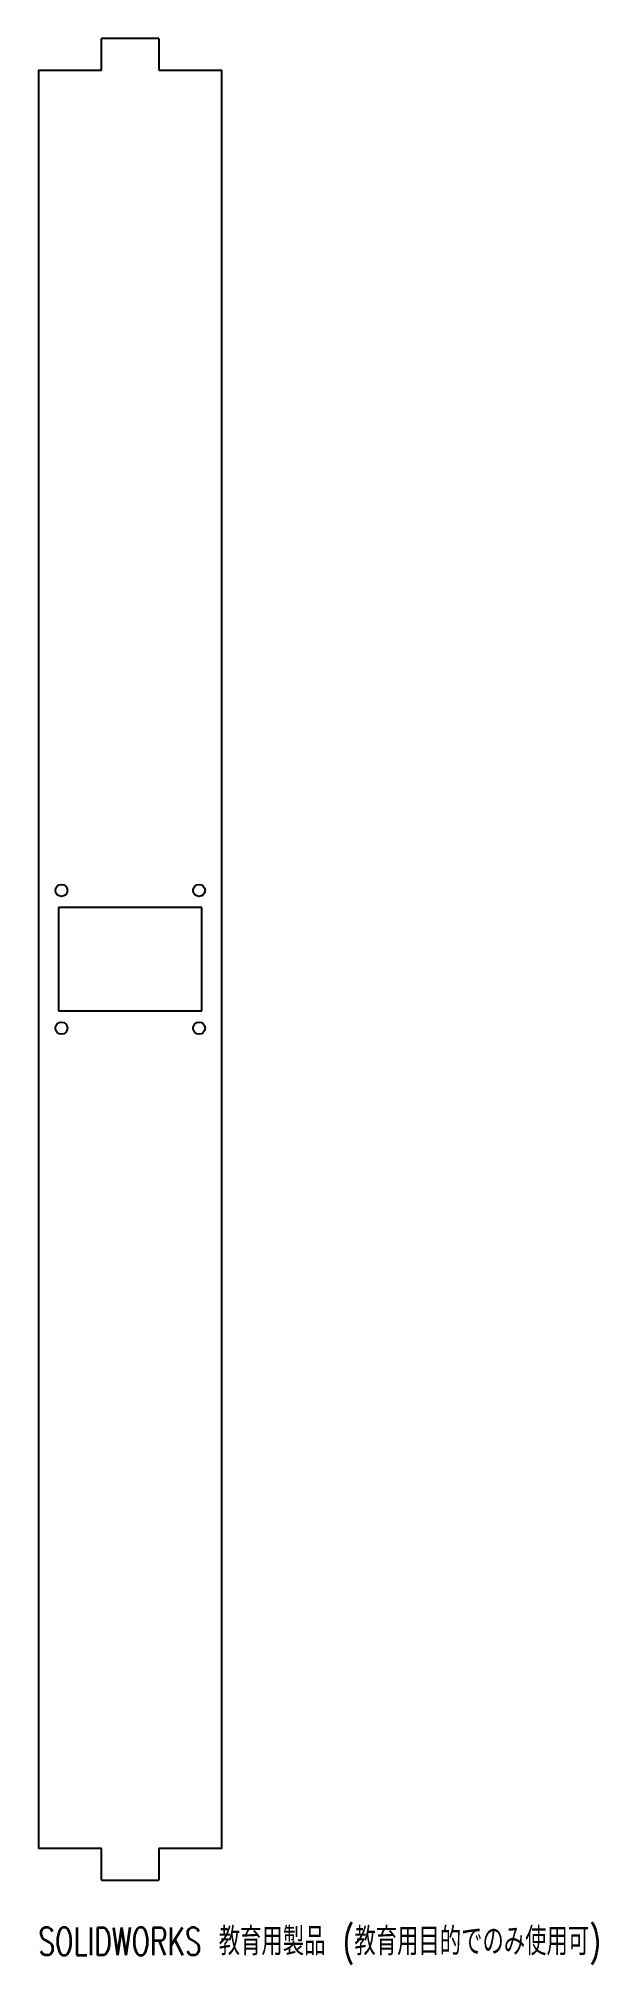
# Model space of a CAD drawing. Header units: millimetres. Extents: x -16 to 81, y -175 to 160.
import ezdxf

# ---------------------------------------------------------------- set-up
doc = ezdxf.new("R2010")
doc.units = ezdxf.units.MM
doc.styles.add('SLDTEXTSTYLE0', font='TXT', dxfattribs={"width": 0.7, "bigfont": 'bigfont'})

msp = doc.modelspace()

# ---------------------------------------------------------------- linework, layer by layer
at = {"color": 7, "linetype": 'Continuous', "lineweight": 25}
for p, q in [((5, 160.5), (-5, 160.5)), ((-5, 155), (-5, 160.5)), ((5, 160.5), (5, 155)), ((-16, 155), (-5, 155)), ((-16, 155), (-16, -155)), ((5, 155), (16, 155)), ((16, -155), (16, 155)), ((-12.5, 9), (-12.5, -9)), ((12.5, 9), (-12.5, 9)), ((12.5, -9), (12.5, 9)), ((-12.5, -9), (12.5, -9)), ((-5, -155), (-16, -155)), ((-5, -160.5), (-5, -155)), ((5, -155), (5, -160.5)), ((16, -155), (5, -155)), ((-5, -160.5), (5, -160.5))]:
    msp.add_line(p, q, dxfattribs=at)
for centre in [(-12, 12), (12, 12), (-12, -12), (12, -12)]:
    msp.add_circle(centre, 1.05, dxfattribs=at)

# ---------------------------------------------------------------- texts
at = {"color": 7, "linetype": 'Continuous', "insert": (-16, -168.77), "char_height": 4.8336, "attachment_point": 1, "style": 'SLDTEXTSTYLE0'}
msp.add_mtext('SOLIDWORKS 教育用製品 (教育用目的でのみ使用可)', dxfattribs=at)

doc.saveas('drawing.dxf')
